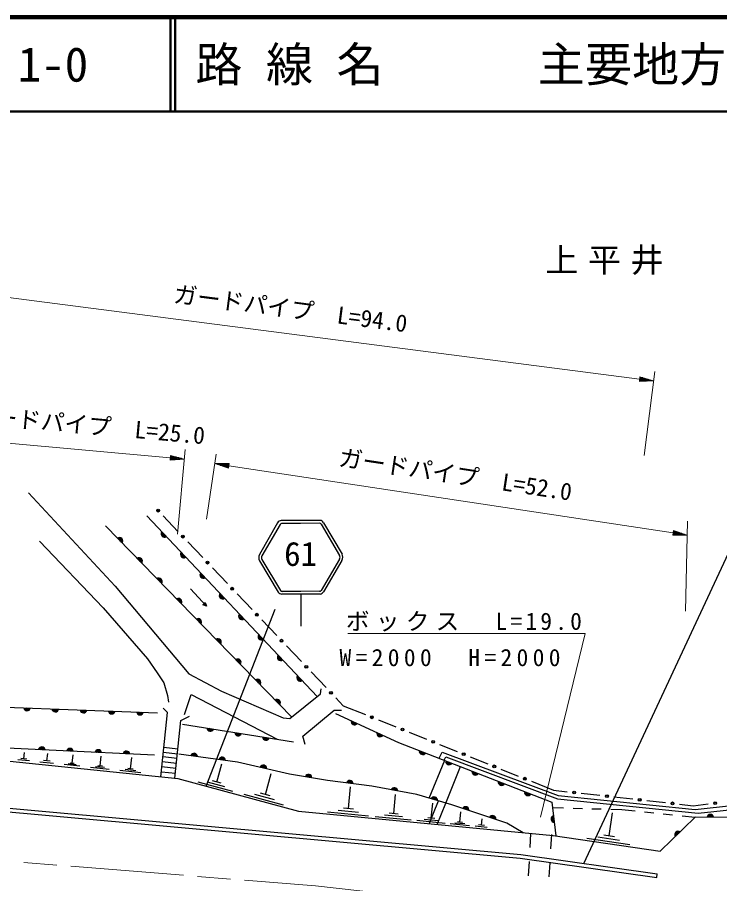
# Model space of a CAD drawing. Units: millimetres, scale not verified. Extents: x 40000 to 680000, y 20000 to 380000.
# Drawn here: x 161480 to 236040, y 287966 to 380000 of the extents above; entities that cross this region are included whole.
import ezdxf
from ezdxf.enums import TextEntityAlignment as Align

# ---------------------------------------------------------------- set-up
doc = ezdxf.new("R2010")
doc.units = ezdxf.units.MM
doc.header["$LTSCALE"] = 1000
doc.linetypes.add('CHAIN', pattern=[18.5, 12, -1.5, 3.5, -1.5])
for name, color, linetype, lineweight in [('M-BGD', 7, 'Continuous', 25), ('M-BMK', 2, 'CHAIN', 13), ('M-STR-HTXT', 7, 'Continuous', 13), ('M-STR-STRC', 7, 'Continuous', 25), ('M-STR-STRD', 7, 'Continuous', 25), ('M-TTL', 2, 'Continuous', 140), ('M-TTL-LINE', 7, 'Continuous', 50)]:
    doc.layers.add(name, color=color, linetype=linetype, lineweight=lineweight)
doc.layers.add('M-BMK-HTXT', color=7, linetype='Continuous')
doc.layers.add('M-TTL-TXT', color=7, linetype='Continuous')
doc.styles.add('ＭＳ ゴシック', font='')
doc.styles.get('ＭＳ ゴシック').set_extended_font_data('MS Gothic')

msp = doc.modelspace()

# ---------------------------------------------------------------- linework, layer by layer
at = {"layer": 'M-BGD'}
for p, q in [((175215, 327045), (193303, 307846)), ((176946, 327053), (178534, 325377)), ((190613, 305664), (170836, 325965)), ((179566, 324288), (181155, 322612)), ((182187, 321523), (183775, 319848)), ((179857, 319275), (181551, 317436)), ((184807, 318759), (186396, 317083)), ((181159, 317585), (181435, 317839)), ((181551, 317436), (181159, 317585)), ((181435, 317839), (181551, 317436)), ((187428, 315994), (189016, 314319)), ((190048, 313230), (191637, 311554)), ((192668, 310465), (194257, 308789)), ((195289, 307701), (196083, 306863)), ((196083, 306863), (198424, 305922)), ((179022, 304926), (190806, 303024)), ((199816, 305363), (201672, 304618)), ((203064, 304059), (204920, 303314)), ((162167, 301236), (162237, 301896)), ((176992, 301919), (178477, 301763)), ((177048, 302451), (178533, 302295)), ((206312, 302754), (208168, 302009)), ((162767, 301006), (161531, 301137)), ((162476, 301203), (161858, 301269)), ((164982, 300967), (164255, 301044)), ((164618, 301005), (164701, 301781)), ((167310, 300752), (167405, 301655)), ((170263, 300474), (170374, 301517)), ((173505, 300168), (173632, 301365)), ((176944, 301462), (178428, 301305)), ((205210, 297035), (206860, 301088)), ((209560, 301450), (211416, 300705)), ((165325, 300734), (163871, 300889)), ((168132, 300436), (166439, 300616)), ((167721, 300594), (166874, 300684)), ((167521, 300729), (167098, 300774)), ((171214, 300109), (169258, 300317)), ((170738, 300291), (169761, 300395)), ((170508, 300448), (170019, 300500)), ((174050, 299959), (172929, 300078)), ((173786, 300138), (173225, 300198)), ((176833, 300406), (178317, 300250)), ((176889, 300937), (178373, 300781)), ((182646, 298751), (183178, 300713)), ((212808, 300146), (214664, 299400)), ((174595, 299750), (172352, 299988)), ((176774, 299849), (178259, 299693)), ((187810, 297423), (188415, 299653)), ((184353, 297762), (180674, 298760)), ((183499, 298257), (181660, 298756)), ((183106, 298627), (182186, 298876)), ((196640, 295936), (196861, 298244)), ((216056, 298841), (218397, 297901)), ((189750, 296299), (185569, 297433)), ((188780, 296861), (186690, 297428)), ((188333, 297282), (187288, 297565)), ((201438, 295408), (201633, 297439)), ((218397, 297901), (219849, 297739)), ((221340, 297573), (223328, 297352)), ((205190, 294335), (206174, 296752)), ((205425, 294917), (205578, 296518)), ((224819, 297186), (226806, 296964)), ((228297, 296798), (230285, 296577)), ((231776, 296411), (233228, 296249)), ((233228, 296249), (234822, 296435)), ((198749, 295152), (194422, 295567)), ((197695, 295544), (195531, 295751)), ((197181, 295885), (196099, 295988)), ((201915, 295362), (200962, 295453)), ((208473, 294500), (208578, 295601)), ((218281, 296042), (219474, 296010)), ((220474, 295984), (221473, 295957)), ((222473, 295931), (223473, 295904)), ((224311, 293031), (224669, 295475)), ((224472, 295878), (225665, 295846)), ((225665, 295846), (227070, 295698)), ((228065, 295594), (229059, 295489)), ((203294, 294717), (199485, 295082)), ((202366, 295062), (200462, 295245)), ((206887, 294374), (203886, 294661)), ((206156, 294645), (204655, 294789)), ((205800, 294881), (205050, 294953)), ((208731, 294475), (208214, 294524)), ((210745, 294178), (210811, 294864)), ((230054, 295384), (231048, 295280)), ((232043, 295175), (233449, 295027)), ((209478, 294126), (207414, 294323)), ((208975, 294313), (207943, 294411)), ((211372, 293944), (210085, 294068)), ((211067, 294147), (210423, 294208)), ((215970, 293304), (215884, 291806)), ((218177, 293178), (218091, 291680)), ((226514, 292085), (221930, 292755)), ((225413, 292558), (223121, 292893)), ((224884, 292947), (223739, 293115)), ((215799, 290308), (215714, 288811)), ((218006, 290183), (217921, 288685))]:
    msp.add_line(p, q, dxfattribs=at)
for points in [[(162678, 329482), (171876, 319578), (179680, 310256), (183160, 308405), (189700, 305589)], [(163817, 324352), (170601, 317269), (175290, 311849), (176336, 310367), (177015, 309303), (177415, 307973), (177518, 307249)], [(206268, 301292), (206589, 301951), (218893, 297327), (233436, 295862), (255281, 298258), (275806, 301323), (277933, 290414), (317410, 287609), (337118, 287093), (339275, 288977), (341024, 291225), (342159, 293643), (343680, 299467), (344316, 303373), (344293, 324386)], [(189700, 305589), (190422, 305509), (193649, 308126), (193724, 308662)], [(179236, 305944), (179923, 308072), (189047, 303308)], [(176039, 301608), (155111, 302627), (151652, 307032), (176364, 306115)], [(176719, 299323), (177438, 306149), (176969, 306618)], [(178203, 299167), (178849, 305299), (179746, 305758)], [(192028, 302742), (191805, 303649), (195122, 306416), (195880, 306416)], [(195262, 306040), (201946, 302980), (218207, 296629), (218662, 293031)], [(150710, 302085), (158254, 301227), (178512, 299139), (191341, 295660), (218368, 293074), (229724, 291413)], [(215164, 293381), (213431, 294410), (207608, 296331), (203884, 297425), (199125, 298312), (194425, 298932), (190375, 299612), (184847, 300883), (178640, 301741)], [(206801, 301084), (206972, 301428), (218809, 296978), (233771, 295457), (253024, 297510), (275427, 300927), (277533, 290045), (301920, 288087), (317299, 287023), (337317, 286542)], [(206034, 294254), (206958, 296522), (208538, 300405)], [(253024, 297510), (251739, 296867), (249300, 296180), (245864, 295648), (239656, 295005), (233449, 295027), (229724, 291413)]]:
    msp.add_lwpolyline(points, dxfattribs=at)
for centre, radius in [((176430, 327597), 150), ((176430, 327597), 120), ((176430, 327597), 100), ((179050, 324832), 150), ((179050, 324832), 120), ((179050, 324832), 100), ((181671, 322068), 150), ((181671, 322068), 120), ((181671, 322068), 100), ((184291, 319303), 150), ((184291, 319303), 120), ((184291, 319303), 100), ((186912, 316539), 150), ((186912, 316539), 120), ((186912, 316539), 100), ((189532, 313774), 150), ((189532, 313774), 120), ((189532, 313774), 100), ((192152, 311010), 150), ((192152, 311010), 120), ((192152, 311010), 100), ((194773, 308245), 150), ((194773, 308245), 120), ((194773, 308245), 100), ((199120, 305643), 150), ((199120, 305643), 120), ((199120, 305643), 100), ((202368, 304338), 150), ((202368, 304338), 120), ((202368, 304338), 100), ((205616, 303034), 150), ((205616, 303034), 120), ((205616, 303034), 100), ((208864, 301730), 150), ((208864, 301730), 120), ((208864, 301730), 100), ((212112, 300425), 150), ((212112, 300425), 120), ((212112, 300425), 100), ((215360, 299121), 150), ((215360, 299121), 120), ((215360, 299121), 100), ((220595, 297656), 150), ((220595, 297656), 120), ((220595, 297656), 100), ((224073, 297269), 150), ((224073, 297269), 120), ((224073, 297269), 100), ((227552, 296881), 150), ((227552, 296881), 120), ((227552, 296881), 100), ((231030, 296494), 150), ((231030, 296494), 120), ((231030, 296494), 100), ((235566, 296522), 150), ((235566, 296522), 120), ((235566, 296522), 100)]:
    msp.add_circle(centre, radius, dxfattribs=at)
for centre, radius, start, end in [((177098, 325125), 354, 142.09114, 304.49632), ((177098, 325125), 283, 144.31518, 302.27228), ((177098, 325125), 212, 148.0615, 298.52595), ((177098, 325125), 142, 155.77323, 290.81422), ((177098, 325125), 100, 166.09089, 280.49656), ((172312, 324372), 354, 323.04779, 125.45297), ((172312, 324372), 283, 325.27183, 123.22893), ((172312, 324372), 212, 329.01815, 119.4826), ((172312, 324372), 142, 336.72988, 111.77087), ((172312, 324372), 100, 347.04755, 101.45321), ((179155, 322942), 354, 142.09114, 304.49632), ((179155, 322942), 283, 144.31518, 302.27228), ((179155, 322942), 212, 148.0615, 298.52595), ((174406, 322223), 354, 323.04779, 125.45297), ((174406, 322223), 283, 325.27183, 123.22893), ((174406, 322223), 212, 329.01815, 119.4826), ((174406, 322223), 142, 336.72988, 111.77087), ((174406, 322223), 100, 347.04755, 101.45321), ((179155, 322942), 142, 155.77323, 290.81422), ((179155, 322942), 100, 166.09089, 280.49656), ((176499, 320074), 354, 323.04779, 125.45297), ((176499, 320074), 283, 325.27183, 123.22893), ((176499, 320074), 212, 329.01815, 119.4826), ((181213, 320758), 354, 142.09114, 304.49632), ((181213, 320758), 283, 144.31518, 302.27228), ((181213, 320758), 212, 148.0615, 298.52595), ((181213, 320758), 142, 155.77323, 290.81422), ((181213, 320758), 100, 166.09089, 280.49656), ((176499, 320074), 142, 336.72988, 111.77087), ((176499, 320074), 100, 347.04755, 101.45321), ((183270, 318575), 354, 142.09114, 304.49632), ((183270, 318575), 283, 144.31518, 302.27228), ((183270, 318575), 212, 148.0615, 298.52595), ((183270, 318575), 142, 155.77323, 290.81422), ((183270, 318575), 100, 166.09089, 280.49656), ((178592, 317925), 354, 323.04779, 125.45297), ((178592, 317925), 283, 325.27183, 123.22893), ((178592, 317925), 212, 329.01815, 119.4826), ((178592, 317925), 142, 336.72988, 111.77087), ((178592, 317925), 100, 347.04755, 101.45321), ((185327, 316391), 354, 142.09114, 304.49632), ((180686, 315776), 354, 323.04779, 125.45297), ((180686, 315776), 283, 325.27183, 123.22893), ((180686, 315776), 212, 329.01815, 119.4826), ((180686, 315776), 142, 336.72988, 111.77087), ((180686, 315776), 100, 347.04755, 101.45321), ((185327, 316391), 283, 144.31518, 302.27228), ((185327, 316391), 212, 148.0615, 298.52595), ((185327, 316391), 142, 155.77323, 290.81422), ((185327, 316391), 100, 166.09089, 280.49656), ((182779, 313627), 354, 323.04779, 125.45297), ((182779, 313627), 283, 325.27183, 123.22893), ((182779, 313627), 212, 329.01815, 119.4826), ((187384, 314207), 354, 142.09114, 304.49632), ((187384, 314207), 283, 144.31518, 302.27228), ((187384, 314207), 212, 148.0615, 298.52595), ((187384, 314207), 142, 155.77323, 290.81422), ((187384, 314207), 100, 166.09089, 280.49656), ((182779, 313627), 142, 336.72988, 111.77087), ((182779, 313627), 100, 347.04755, 101.45321), ((189442, 312024), 354, 142.09114, 304.49632), ((189442, 312024), 283, 144.31518, 302.27228), ((189442, 312024), 212, 148.0615, 298.52595), ((189442, 312024), 142, 155.77323, 290.81422), ((189442, 312024), 100, 166.09089, 280.49656), ((184873, 311479), 354, 323.04779, 125.45297), ((184873, 311479), 283, 325.27183, 123.22893), ((184873, 311479), 212, 329.01815, 119.4826), ((184873, 311479), 142, 336.72988, 111.77087), ((184873, 311479), 100, 347.04755, 101.45321), ((186966, 309330), 354, 323.04779, 125.45297), ((186966, 309330), 283, 325.27183, 123.22893), ((186966, 309330), 212, 329.01815, 119.4826), ((186966, 309330), 142, 336.72988, 111.77087), ((186966, 309330), 100, 347.04755, 101.45321), ((191499, 309840), 354, 142.09114, 304.49632), ((191499, 309840), 283, 144.31518, 302.27228), ((191499, 309840), 212, 148.0615, 298.52595), ((191499, 309840), 142, 155.77323, 290.81422), ((191499, 309840), 100, 166.09089, 280.49656), ((189059, 307181), 354, 323.04779, 125.45297), ((189059, 307181), 283, 325.27183, 123.22893), ((189059, 307181), 212, 329.01815, 119.4826), ((162511, 306683), 354, 186.67378, 349.07896), ((162511, 306683), 283, 188.89782, 346.85492), ((162511, 306683), 212, 192.64414, 343.10859), ((162511, 306683), 142, 200.35587, 335.39686), ((162511, 306683), 100, 210.67354, 325.0792), ((165509, 306572), 354, 186.67378, 349.07896), ((165509, 306572), 283, 188.89782, 346.85492), ((165509, 306572), 212, 192.64414, 343.10859), ((165509, 306572), 142, 200.35587, 335.39686), ((165509, 306572), 100, 210.67354, 325.0792), ((189059, 307181), 142, 336.72988, 111.77087), ((189059, 307181), 100, 347.04755, 101.45321), ((168507, 306461), 354, 186.67378, 349.07896), ((168507, 306461), 283, 188.89782, 346.85492), ((168507, 306461), 212, 192.64414, 343.10859), ((168507, 306461), 142, 200.35587, 335.39686), ((168507, 306461), 100, 210.67354, 325.0792), ((171505, 306350), 354, 186.67378, 349.07896), ((171505, 306350), 283, 188.89782, 346.85492), ((171505, 306350), 212, 192.64414, 343.10859), ((171505, 306350), 142, 200.35587, 335.39686), ((171505, 306350), 100, 210.67354, 325.0792), ((174503, 306239), 354, 186.67378, 349.07896), ((174503, 306239), 283, 188.89782, 346.85492), ((174503, 306239), 212, 192.64414, 343.10859), ((174503, 306239), 142, 200.35587, 335.39686), ((174503, 306239), 100, 210.67354, 325.0792), ((197262, 305183), 354, 164.2033, 326.60848), ((197262, 305183), 283, 166.42734, 324.38444), ((197262, 305183), 212, 170.17366, 320.63811), ((197262, 305183), 142, 177.88539, 312.92638), ((197262, 305183), 100, 188.20306, 302.60872), ((181961, 304506), 354, 179.63055, 342.03572), ((181961, 304506), 283, 181.85458, 339.81168), ((181961, 304506), 212, 185.60091, 336.06536), ((181961, 304506), 142, 193.31264, 328.35363), ((181961, 304506), 100, 203.6303, 318.03597), ((184923, 304028), 354, 179.63055, 342.03572), ((184923, 304028), 283, 181.85458, 339.81168), ((184923, 304028), 212, 185.60091, 336.06536), ((184923, 304028), 142, 193.31264, 328.35363), ((184923, 304028), 100, 203.6303, 318.03597), ((199990, 303935), 354, 164.2033, 326.60848), ((199990, 303935), 283, 166.42734, 324.38444), ((199990, 303935), 212, 170.17366, 320.63811), ((199990, 303935), 142, 177.88539, 312.92638), ((199990, 303935), 100, 188.20306, 302.60872), ((187884, 303550), 354, 179.63055, 342.03572), ((187884, 303550), 283, 181.85458, 339.81168), ((187884, 303550), 212, 185.60091, 336.06536), ((187884, 303550), 142, 193.31264, 328.35363), ((187884, 303550), 100, 203.6303, 318.03597), ((164074, 302136), 354, 6.00766, 168.41284), ((164074, 302136), 283, 8.2317, 166.1888), ((164074, 302136), 212, 11.97803, 162.44248), ((164074, 302136), 142, 19.68976, 154.73075), ((164074, 302136), 100, 30.00742, 144.41308), ((167070, 301990), 354, 6.00766, 168.41284), ((167070, 301990), 283, 8.2317, 166.1888), ((167070, 301990), 212, 11.97803, 162.44248), ((167070, 301990), 142, 19.68976, 154.73075), ((167070, 301990), 100, 30.00742, 144.41308), ((170067, 301844), 354, 6.00766, 168.41284), ((170067, 301844), 283, 8.2317, 166.1888), ((170067, 301844), 212, 11.97803, 162.44248), ((170067, 301844), 142, 19.68976, 154.73075), ((170067, 301844), 100, 30.00742, 144.41308), ((173063, 301698), 354, 6.00766, 168.41284), ((173063, 301698), 283, 8.2317, 166.1888), ((173063, 301698), 212, 11.97803, 162.44248), ((204507, 302038), 354, 167.46214, 329.86732), ((204507, 302038), 283, 169.68618, 327.64328), ((204507, 302038), 212, 173.43251, 323.89695), ((204507, 302038), 142, 181.14423, 316.18522), ((204507, 302038), 100, 191.4619, 305.86756), ((173063, 301698), 142, 19.68976, 154.73075), ((173063, 301698), 100, 30.00742, 144.41308), ((180250, 301464), 354, 0.93487, 163.34004), ((180250, 301464), 283, 3.1589, 161.116), ((180250, 301464), 212, 6.90523, 157.36968), ((180250, 301464), 142, 14.61696, 149.65795), ((180250, 301464), 100, 24.93462, 139.34029), ((183222, 301053), 354, 0.93487, 163.34004), ((183222, 301053), 283, 3.1589, 161.116), ((183222, 301053), 212, 6.90523, 157.36968), ((183222, 301053), 142, 14.61696, 149.65795), ((183222, 301053), 100, 24.93462, 139.34029), ((207302, 300946), 354, 167.46214, 329.86732), ((207302, 300946), 283, 169.68618, 327.64328), ((207302, 300946), 212, 173.43251, 323.89695), ((187599, 300195), 354, 355.84756, 158.25273), ((187599, 300195), 283, 358.0716, 156.0287), ((187599, 300195), 212, 1.81792, 152.28237), ((187599, 300195), 142, 9.52965, 144.57064), ((187599, 300195), 100, 19.84731, 134.25298), ((207302, 300946), 142, 181.14423, 316.18522), ((207302, 300946), 100, 191.4619, 305.86756), ((192391, 299219), 354, 359.26728, 161.67246), ((192391, 299219), 283, 1.49132, 159.44842), ((192391, 299219), 212, 5.23765, 155.7021), ((192391, 299219), 142, 12.94938, 147.99037), ((192391, 299219), 100, 23.26704, 137.6727), ((210096, 299855), 354, 167.46214, 329.86732), ((210096, 299855), 283, 169.68618, 327.64328), ((210096, 299855), 212, 173.43251, 323.89695), ((210096, 299855), 142, 181.14423, 316.18522), ((210096, 299855), 100, 191.4619, 305.86756), ((196768, 298568), 354, 1.27359, 163.67877), ((196768, 298568), 283, 3.49763, 161.45473), ((196768, 298568), 212, 7.24396, 157.7084), ((196768, 298568), 142, 14.95569, 149.99667), ((196768, 298568), 100, 25.27335, 139.67901), ((212891, 298763), 354, 167.46214, 329.86732), ((212891, 298763), 283, 169.68618, 327.64328), ((212891, 298763), 212, 173.43251, 323.89695), ((212891, 298763), 142, 181.14423, 316.18522), ((212891, 298763), 100, 191.4619, 305.86756), ((201494, 297815), 354, 358.24223, 160.64741), ((201494, 297815), 283, 0.46627, 158.42337), ((201494, 297815), 212, 4.21259, 154.67704), ((201494, 297815), 142, 11.92432, 146.96531), ((201494, 297815), 100, 22.24199, 136.64765), ((215685, 297672), 354, 167.46214, 329.86732), ((215685, 297672), 283, 169.68618, 327.64328), ((215685, 297672), 212, 173.43251, 323.89695), ((215685, 297672), 142, 181.14423, 316.18522), ((215685, 297672), 100, 191.4619, 305.86756), ((205731, 296826), 354, 352.43249, 154.83767), ((205731, 296826), 283, 354.65653, 152.61363), ((205731, 296826), 212, 358.40286, 148.86731), ((205731, 296826), 142, 6.11459, 141.15558), ((205731, 296826), 100, 16.43225, 130.83791), ((209078, 295789), 354, 350.53714, 152.94232), ((209078, 295789), 283, 352.76118, 150.71828), ((209078, 295789), 212, 356.50751, 146.97196), ((209078, 295789), 142, 4.21924, 139.26023), ((209078, 295789), 100, 14.5369, 128.94256), ((211927, 294849), 354, 350.53714, 152.94232), ((211927, 294849), 283, 352.76118, 150.71828), ((211927, 294849), 212, 356.50751, 146.97196), ((211927, 294849), 142, 4.21924, 139.26023), ((211927, 294849), 100, 14.5369, 128.94256), ((218488, 294837), 354, 106.00347, 268.40865), ((218488, 294837), 283, 108.22751, 266.18461), ((218488, 294837), 212, 111.97383, 262.43828), ((218488, 294837), 142, 119.68556, 254.72655), ((218488, 294837), 100, 130.00323, 244.40889), ((235052, 294967), 354, 8.59278, 170.99796), ((235052, 294967), 283, 10.81682, 168.77392), ((235052, 294967), 212, 14.56315, 165.0276), ((235052, 294967), 142, 22.27488, 157.31587), ((235052, 294967), 100, 32.59254, 146.9982), ((231624, 293181), 354, 52.93198, 215.33716), ((231624, 293181), 283, 55.15602, 213.11312), ((231624, 293181), 212, 58.90235, 209.36679), ((231624, 293181), 142, 66.61408, 201.65507), ((231624, 293181), 100, 76.93174, 191.3374)]:
    msp.add_arc(centre, radius, start, end, dxfattribs=at)
at = {"layer": 'M-BMK'}
msp.add_lwpolyline([(135597, 292342), (148722, 291309), (193146, 287722), (209526, 285884)], dxfattribs=at)
at = {"layer": 'M-STR-HTXT'}
for p, q in [((152735, 351232), (227545, 341570)), ((228008, 333444), (229161, 342370)), ((227577, 341818), (227513, 341322)), ((228425, 341356), (227532, 341471)), ((227539, 341520), (228729, 341367)), ((229033, 341378), (227545, 341570)), ((227551, 341620), (228741, 341466)), ((228450, 341554), (227558, 341669)), ((227564, 341719), (228159, 341642)), ((227868, 341730), (227571, 341768)), ((229033, 341378), (227577, 341818)), ((229033, 341378), (227513, 341322)), ((227817, 341333), (227519, 341372)), ((227526, 341421), (228121, 341344)), ((159718, 334844), (177719, 333213)), ((177742, 333462), (177696, 332964)), ((177714, 333163), (178910, 333055)), ((179213, 333078), (177719, 333213)), ((177724, 333263), (178919, 333154)), ((178624, 333231), (177728, 333313)), ((177733, 333362), (178330, 333308)), ((178036, 333385), (177737, 333412)), ((179213, 333078), (177742, 333462)), ((178491, 325110), (179303, 334074)), ((181552, 326693), (182593, 333578)), ((179213, 333078), (177696, 332964)), ((178000, 332987), (177701, 333014)), ((177705, 333064), (178303, 333009)), ((178606, 333032), (177710, 333113)), ((182443, 332589), (183964, 332612)), ((182443, 332589), (183889, 332118)), ((182443, 332589), (183926, 332365)), ((183919, 332315), (182732, 332495)), ((183934, 332414), (182747, 332594)), ((183022, 332401), (183912, 332266)), ((183052, 332598), (183941, 332464)), ((183904, 332217), (183311, 332306)), ((183949, 332513), (183356, 332603)), ((183660, 332607), (183956, 332563)), ((183889, 332118), (183964, 332612)), ((183926, 332365), (231115, 325229)), ((183600, 332212), (183897, 332167)), ((232416, 316929), (232631, 326473)), ((231152, 325477), (231078, 324982)), ((232598, 325005), (231078, 324982)), ((231382, 324987), (231085, 325032)), ((231093, 325081), (231686, 324991)), ((231990, 324996), (231100, 325130)), ((231107, 325180), (232294, 325000)), ((232598, 325005), (231115, 325229)), ((231122, 325279), (232309, 325099)), ((232020, 325194), (231130, 325328)), ((231137, 325378), (231731, 325288)), ((231441, 325382), (231145, 325427)), ((232598, 325005), (231152, 325477)), ((221760, 314543), (196560, 314543)), ((217024, 295025), (221760, 314543))]:
    msp.add_line(p, q, dxfattribs=at)
at = {"layer": 'M-STR-STRC'}
for p, q in [((221608, 290119), (244399, 339067)), ((189115, 326287), (187184, 322944)), ((189374, 326137), (187443, 322794)), ((193732, 326155), (195690, 322828)), ((193991, 326307), (195949, 322980)), ((187193, 322256), (189172, 318949)), ((187450, 322410), (189430, 319103)), ((195687, 322444), (193735, 319121)), ((195946, 322292), (193993, 318969)), ((191585, 318714), (191585, 315328)), ((181520, 298323), (188858, 317131))]:
    msp.add_line(p, q, dxfattribs=at)
for points in [[(193616, 326557), (191552, 326540), (189487, 326540)], [(193583, 326256), (191554, 326240), (189523, 326240)], [(193618, 318731), (191585, 318714), (189550, 318714)], [(193578, 319030), (191583, 319014), (189587, 319014)]]:
    msp.add_lwpolyline(points, dxfattribs=at)
for centre, radius, start, end in [((189505, 326113), 427, 92.29572, 156.02366), ((189545, 326050), 191, 96.53703, 152.95737), ((193562, 326066), 191, 27.51575, 83.93609), ((193602, 326130), 427, 24.44946, 88.1774), ((187811, 322608), 711, 151.80974, 209.66878), ((187811, 322608), 412, 151.80974, 209.66878), ((195325, 322639), 412, 330.80435, 28.66338), ((195325, 322639), 711, 330.80435, 28.66338), ((189663, 319316), 612, 216.76349, 259.34701), ((189598, 319217), 203, 214.0004, 273.155), ((193565, 319233), 203, 267.31812, 326.47272), ((193500, 319331), 612, 281.12611, 323.70964)]:
    msp.add_arc(centre, radius, start, end, dxfattribs=at)
at = {"layer": 'M-STR-STRD'}
msp.add_line((229355, 288620), (229411, 289016), dxfattribs=at)
for points in [[(147634, 296753), (214871, 290667), (229355, 288620)], [(147670, 297151), (214917, 291064), (229411, 289016)]]:
    msp.add_lwpolyline(points, dxfattribs=at)
at = {"layer": 'M-TTL'}
msp.add_line((680000, 380000), (40000, 380000), dxfattribs=at)
at = {"layer": 'M-TTL-LINE'}
for p, q in [((177750, 380000), (177750, 370000)), ((178250, 380000), (178250, 370000)), ((40000, 370000), (680000, 370000))]:
    msp.add_line(p, q, dxfattribs=at)

# ---------------------------------------------------------------- texts
at = {"layer": 'M-BMK-HTXT', "insert": (224314, 352629), "char_height": 2566, "attachment_point": 8, "style": 'ＭＳ ゴシック'}
msp.add_mtext('\\T1.29;上平井', dxfattribs=at)
at = {"layer": 'M-STR-HTXT', "style": 'ＭＳ ゴシック'}
for s, rotation, p in [('ガードパイプ  L=94.0', 352.641, (190294, 347591)), ('ガードパイプ  L=25.0', 354.823, (168827, 335223)), ('ガードパイプ  L=52.0', 351.401, (207774, 329972))]:
    msp.add_text(s, height=1833, rotation=rotation, dxfattribs=at).set_placement(p, align=Align.BOTTOM_CENTER)
at = {"layer": 'M-STR-HTXT', "char_height": 1833, "attachment_point": 8, "style": 'ＭＳ ゴシック'}
for s, insert in [('\\T1.27;ボックス\u3000L=19.0', (209060, 314743)), ('\\T1.37;W=2000\u3000H=2000', (207642, 311045))]:
    msp.add_mtext(s, dxfattribs=dict(at, insert=insert))
at = {"layer": 'M-STR-STRC', "style": 'ＭＳ ゴシック'}
msp.add_text('61', height=2566, dxfattribs=at).set_placement((189808, 320948), align=Align.BOTTOM_LEFT)
at = {"layer": 'M-TTL-TXT', "style": 'ＭＳ ゴシック'}
for s, p in [('路 線 名', (180380, 375000)), ('主要地方道\u3000山口小郡秋穂線', (216734, 375000)), ('1-0', (161521, 375000))]:
    msp.add_text(s, height=3666, dxfattribs=at).set_placement(p, align=Align.MIDDLE_LEFT)

doc.saveas('drawing.dxf')
